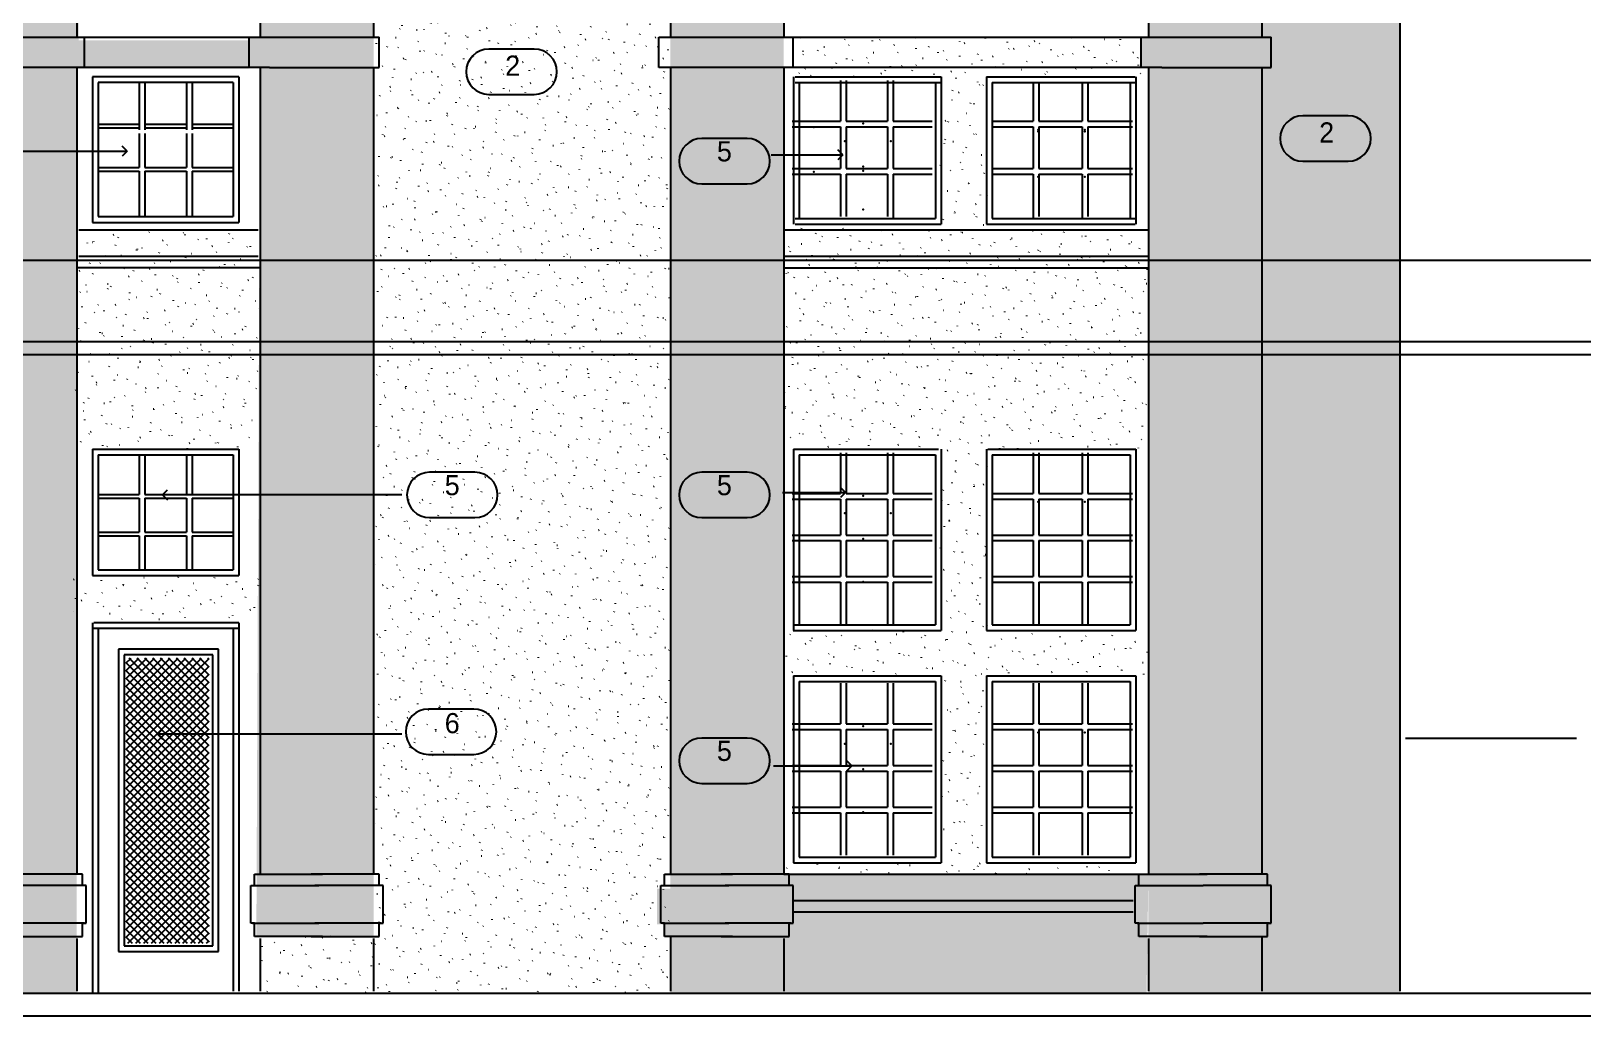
# Model space of a CAD drawing. Extents: x -92740 to -63661, y -15771 to -4391.
# Drawn here: x -81027 to -80587.5, y -13268.2 to -12990.7 of the extents above; entities that cross this region are included whole.
import ezdxf
from ezdxf.enums import TextEntityAlignment as Align

# ---------------------------------------------------------------- set-up
doc = ezdxf.new("R2010")
doc.units = 0
doc.header["$MEASUREMENT"] = 0
for name, color, linetype in [('B1NOTES', 2, 'Continuous'), ('ELEVATIONS', 7, 'Continuous'), ('STUCCO', 4, 'Continuous')]:
    doc.layers.add(name, color=color, linetype=linetype)
doc.styles.add('DCADTXTSTYLE1', font='AVG_TP')
pattern_1 = [(20, (0, 0), (-2.1376259, 5.8730789), [-6.09375015, 0.15625]), (55, (0, 0), (-5.1197003, 3.58485273), [-6.09375015, 0.15625]), (80, (0, 0), (-6.15504846, 1.0853011), [-6.09375015, 0.15625])]

msp = doc.modelspace()

# ---------------------------------------------------------------- hatches: boundary and pattern name
at = {"layer": 'STUCCO', "linetype": 'Continuous', "ltscale": 12.78}
h = msp.add_hatch(dxfattribs=at)
h.set_pattern_fill('cement', color=9, scale=1.5625, style=0, pattern_type=2)
h.set_pattern_definition(pattern_1)
h.paths.add_polyline_path([(-80963.52, -13245.68), (-80930.51, -13245.68), (-80930.51, -12872.4), (-81044.99, -12872.4), (-81044.99, -12961.33), (-81015.17, -12961.33), (-81015.17, -12951.74), (-81011.98, -12945.35), (-81008.78, -12940.56), (-81002.39, -12936.3), (-80991.74, -12933.11), (-80980.56, -12934.17), (-80970.44, -12940.03), (-80964.59, -12948.55), (-80962.99, -12952.81), (-80961.92, -12960.26), (-80966.18, -12960.26), (-80966.18, -12968.78), (-80962.46, -12968.78), (-80962.46, -12992.21), (-80965.65, -12992.21), (-80965.65, -13000.73), (-80962.46, -13000.73)], flags=0)
h = msp.add_hatch(dxfattribs=at)
h.set_pattern_fill('cement', color=9, scale=1.5625, style=0, pattern_type=2)
h.set_pattern_definition(pattern_1)
h.paths.add_polyline_path([(-80712.71, -13261.66), (-80846.9, -13261.66), (-80846.9, -13245.68), (-80848.5, -13245.68), (-80848.5, -13242.49), (-80850.63, -13242.49), (-80850.63, -13232.37), (-80846.9, -13232.37), (-80846.9, -12918.73), (-80814.95, -12908.08), (-80814.95, -13228.11), (-80712.18, -13228.11)], flags=0)
h = msp.add_hatch(dxfattribs=at)
h.set_pattern_fill('cement', color=9, scale=1.5625, style=0, pattern_type=2)
h.set_pattern_definition(pattern_1)
h.paths.add_polyline_path([(-80641.36, -12935.24), (-80641.36, -13261.66), (-80712.18, -13261.66), (-80712.18, -13000.73), (-80714.31, -13000.73), (-80714.31, -12992.75), (-80712.18, -12992.75), (-80712.18, -12908.08), (-80680.23, -12918.73), (-80680.23, -12935.24)], flags=0)
h = msp.add_hatch(dxfattribs=at)
h.set_pattern_fill('cement', color=9, scale=1.5625, style=0, pattern_type=2)
h.set_pattern_definition(pattern_1)
h.paths.add_polyline_path([(-81044.99, -12961.33), (-81044.99, -12936.3), (-81248.41, -12936.3), (-81248.41, -13040.14), (-81212.2, -13040.14), (-81167.96, -13060.96), (-81167.96, -13067.3), (-81189.3, -13067.3), (-81189.3, -13079.54), (-81162.79, -13092.3), (-81119.01, -13092.3), (-81064.16, -13116.29), (-81064.16, -13121.61), (-81065.76, -13121.61), (-81065.76, -13123.21), (-81066.83, -13122.14), (-81066.83, -13124.81), (-81074.28, -13124.81), (-81074.28, -13133.86), (-81030.62, -13154.63), (-81030.62, -13158.35), (-81033.81, -13158.35), (-81033.81, -13159.42), (-81035.94, -13159.42), (-81035.94, -13161.02), (-81055.11, -13161.02), (-81055.11, -13262.19), (-81014.11, -13262.19), (-81014.11, -13001.27), (-80965.65, -13001.27), (-80965.65, -12993.28), (-81013.58, -12993.28), (-81013.58, -12961.33)], flags=0)
h = msp.add_hatch(dxfattribs=at)
h.set_pattern_fill('cement', color=9, scale=1.5625, style=0, pattern_type=2)
h.set_pattern_definition(pattern_1)
h.paths.add_polyline_path([(-80962.46, -13261.66), (-80846.9, -13261.66), (-80846.9, -12934.7), (-80929.97, -12934.7), (-80929.97, -13245.15), (-80961.92, -13245.15)], flags=0)
h = msp.add_hatch(dxfattribs=at)
h.set_pattern_fill('cement', color=9, scale=1.5625, style=0, pattern_type=2)
h.set_pattern_definition(pattern_1)
h.paths.add_polyline_path([(-80813.36, -12992.21), (-80813.36, -13000.2), (-80814.95, -13000.2), (-80814.95, -13003.4), (-80770.76, -13003.4), (-80770.76, -13046), (-80757.44, -13046), (-80757.44, -13002.86), (-80712.18, -13002.86), (-80712.18, -13000.2), (-80714.84, -13000.2), (-80714.84, -12992.21)], flags=0)
h = msp.add_hatch(dxfattribs=at)
h.set_pattern_fill('cement', color=9, scale=1.5625, style=0, pattern_type=2)
h.set_pattern_definition(pattern_1)
h.paths.add_polyline_path([(-80814.95, -13046), (-80814.95, -13108.3), (-80770.76, -13108.3), (-80770.76, -13159.42), (-80814.95, -13159.42), (-80814.95, -13172.2), (-80770.76, -13172.2), (-80770.76, -13225.45), (-80814.95, -13225.45), (-80814.95, -13228.11), (-80718.57, -13228.11), (-80718.57, -13225.45), (-80758.51, -13225.45), (-80758.51, -13172.2), (-80712.18, -13172.2), (-80712.18, -13160.48), (-80757.44, -13160.48), (-80757.44, -13108.3), (-80712.18, -13108.3), (-80712.18, -13047.06)], flags=0)
h = msp.add_hatch(dxfattribs=at)
h.set_pattern_fill('cement', color=9, scale=1.5625, style=0, pattern_type=2)
h.set_pattern_definition(pattern_1)
h.paths.add_polyline_path([(-81014.64, -13047.06), (-81014.64, -13108.3), (-80962.99, -13108.3), (-80962.99, -13047.59)], flags=0)
h = msp.add_hatch(dxfattribs=at)
h.set_pattern_fill('cement', color=9, scale=1.5625, style=0, pattern_type=2)
h.set_pattern_definition(pattern_1)
h.paths.add_polyline_path([(-81015.17, -13145.04), (-81015.17, -13156.76), (-80962.46, -13156.76), (-80962.46, -13143.98)], flags=0)
h = msp.add_hatch(dxfattribs=at)
h.set_pattern_fill('ansi37', color=4, scale=1.5625, style=0, pattern_type=2)
h.set_pattern_definition([(45, (0, 0), (-1.104854346, 1.104854346), []), (-45, (0, 0), (1.104854346, 1.104854346), [])])
h.paths.add_polyline_path([(-81000.26, -13167.41), (-81000.26, -13247.81), (-80976.83, -13247.81), (-80976.83, -13167.41)], flags=0)

# ---------------------------------------------------------------- linework, layer by layer
at = {"layer": 'B1NOTES', "color": 1, "linetype": 'Continuous', "ltscale": 12.78}
for p, q in [((-80885.24, -12995.76), (-80898.02, -12995.76)), ((-80878.85, -13002.15), (-80878.85, -13002.15)), ((-80898.02, -13008.54), (-80885.24, -13008.54)), ((-80655.91, -13014.58), (-80668.69, -13014.58)), ((-80825.25, -13020.97), (-80838.03, -13020.97)), ((-80649.52, -13020.97), (-80649.52, -13020.97)), ((-80818.86, -13027.36), (-80818.86, -13027.36)), ((-80668.69, -13027.36), (-80655.91, -13027.36)), ((-80838.03, -13033.75), (-80825.25, -13033.75)), ((-80901.93, -13115.04), (-80914.71, -13115.04)), ((-80825.25, -13115.04), (-80838.03, -13115.04)), ((-80895.54, -13121.43), (-80895.54, -13121.43)), ((-80818.86, -13121.43), (-80818.86, -13121.43)), ((-80914.71, -13127.82), (-80901.93, -13127.82)), ((-80838.03, -13127.82), (-80825.25, -13127.82)), ((-80902.28, -13181.78), (-80915.06, -13181.78)), ((-80895.89, -13188.17), (-80895.89, -13188.17)), ((-80825.25, -13189.95), (-80838.03, -13189.95)), ((-80915.06, -13194.56), (-80902.28, -13194.56)), ((-80818.86, -13196.34), (-80818.86, -13196.34)), ((-80838.03, -13202.73), (-80825.25, -13202.73))]:
    msp.add_line(p, q, dxfattribs=at)
for centre, start, end in [((-80898.02, -13002.15), 90, 180), ((-80885.24, -13002.15), 0, 90), ((-80898.02, -13002.15), 180, 270), ((-80885.24, -13002.15), 270, 360), ((-80668.69, -13020.97), 90, 180), ((-80655.91, -13020.97), 0, 90), ((-80838.03, -13027.36), 90, 180), ((-80825.25, -13027.36), 0, 90), ((-80668.69, -13020.97), 180, 270), ((-80655.91, -13020.97), 270, 360), ((-80838.03, -13027.36), 180, 270), ((-80825.25, -13027.36), 270, 360), ((-80914.71, -13121.43), 90, 180), ((-80901.93, -13121.43), 0, 90), ((-80838.03, -13121.43), 90, 180), ((-80825.25, -13121.43), 0, 90), ((-80914.71, -13121.43), 180, 270), ((-80901.93, -13121.43), 270, 360), ((-80838.03, -13121.43), 180, 270), ((-80825.25, -13121.43), 270, 360), ((-80915.06, -13188.17), 90, 180), ((-80902.28, -13188.17), 0, 90), ((-80915.06, -13188.17), 180, 270), ((-80902.28, -13188.17), 270, 360), ((-80838.03, -13196.34), 90, 180), ((-80825.25, -13196.34), 0, 90), ((-80838.03, -13196.34), 180, 270), ((-80825.25, -13196.34), 270, 360)]:
    msp.add_arc(centre, 6.39, start, end, dxfattribs=at)
at = {"layer": 'ELEVATIONS', "color": 1, "linetype": 'Continuous', "ltscale": 12.78}
for p, q in [((-80814.93, -12907.89), (-80814.93, -12992.41)), ((-80712.16, -12907.89), (-80712.16, -12992.41)), ((-80846.88, -12918.54), (-80846.88, -12992.41)), ((-80680.21, -12918.54), (-80680.21, -12992.41)), ((-80641.33, -12935.15), (-80641.33, -13261.32)), ((-81014.08, -12969.51), (-81014.08, -12992.41)), ((-80962.43, -12968.98), (-80962.43, -12992.41)), ((-80930.48, -12969.51), (-80930.48, -12992.41)), ((-81048.19, -12992.41), (-80959.79, -12992.41)), ((-81011.98, -13000.93), (-81011.98, -12992.41)), ((-80965.65, -12992.41), (-80965.65, -13000.93)), ((-80959.79, -12992.41), (-80928.91, -12992.41)), ((-80928.91, -13000.93), (-80928.91, -12992.41)), ((-80850.1, -12992.41), (-80708.45, -12992.41)), ((-80850.1, -13000.93), (-80850.1, -12992.41)), ((-80812.29, -13000.93), (-80812.29, -12992.41)), ((-80714.31, -12992.41), (-80714.31, -13000.93)), ((-80708.45, -12992.41), (-80677.57, -12992.41)), ((-80677.57, -13000.93), (-80677.57, -12992.41)), ((-80959.79, -13000.93), (-81048.19, -13000.93)), ((-81014.08, -13000.93), (-81014.08, -13228.31)), ((-80962.43, -13000.93), (-80962.43, -13228.31)), ((-80959.79, -13000.93), (-80928.91, -13000.93)), ((-80930.48, -13000.93), (-80930.48, -13228.31)), ((-80708.45, -13000.93), (-80850.1, -13000.93)), ((-80846.88, -13000.93), (-80846.88, -13228.31)), ((-80814.93, -13000.93), (-80814.93, -13228.31)), ((-80712.16, -13000.93), (-80712.16, -13228.31)), ((-80708.45, -13000.93), (-80677.57, -13000.93)), ((-80680.21, -13000.93), (-80680.21, -13228.31)), ((-81013.58, -13046.73), (-80962.99, -13046.73)), ((-80814.95, -13046.73), (-80712.18, -13046.73)), ((-81013.58, -13054.18), (-80962.99, -13054.18)), ((-80814.95, -13054.18), (-80712.18, -13054.18)), ((-80962.46, -13057.38), (-81014.11, -13057.38)), ((-80814.95, -13057.38), (-80712.18, -13057.38)), ((-81012.51, -13228.31), (-81031.68, -13228.31)), ((-80964.05, -13228.31), (-80944.88, -13228.31)), ((-80928.91, -13228.31), (-80948.08, -13228.31)), ((-80848.5, -13228.31), (-80829.33, -13228.31)), ((-80813.36, -13228.31), (-80832.53, -13228.31)), ((-80814.95, -13228.31), (-80712.18, -13228.31)), ((-80714.84, -13228.31), (-80695.67, -13228.31)), ((-80678.63, -13228.31), (-80697.8, -13228.31)), ((-81012.51, -13231.5), (-81030.62, -13231.5)), ((-80964.05, -13231.5), (-80945.95, -13231.5)), ((-80928.91, -13231.5), (-80947.01, -13231.5)), ((-80848.5, -13231.5), (-80830.4, -13231.5)), ((-80813.36, -13231.5), (-80831.46, -13231.5)), ((-80714.84, -13231.5), (-80696.74, -13231.5)), ((-80678.63, -13231.5), (-80696.74, -13231.5)), ((-80812.29, -13235.76), (-80716.44, -13235.76)), ((-80812.29, -13238.96), (-80716.44, -13238.96)), ((-81011.98, -13242.15), (-81030.62, -13242.15)), ((-80964.59, -13242.15), (-80945.95, -13242.15)), ((-80928.38, -13242.15), (-80947.01, -13242.15)), ((-80849.03, -13242.15), (-80830.4, -13242.15)), ((-80812.82, -13242.15), (-80831.46, -13242.15)), ((-80715.38, -13242.15), (-80696.74, -13242.15)), ((-80678.1, -13242.15), (-80696.74, -13242.15)), ((-81031.68, -13245.88), (-81012.51, -13245.88)), ((-81014.08, -13246.41), (-81014.08, -13261.32)), ((-80944.88, -13245.88), (-80964.05, -13245.88)), ((-80962.43, -13246.41), (-80962.43, -13261.32)), ((-80948.08, -13245.88), (-80928.91, -13245.88)), ((-80930.48, -13246.41), (-80930.48, -13261.32)), ((-80829.33, -13245.88), (-80848.5, -13245.88)), ((-80846.88, -13245.88), (-80846.88, -13261.32)), ((-80832.53, -13245.88), (-80813.36, -13245.88)), ((-80814.93, -13246.41), (-80814.93, -13261.32)), ((-80695.67, -13245.88), (-80714.84, -13245.88)), ((-80712.16, -13246.41), (-80712.16, -13261.32)), ((-80697.8, -13245.88), (-80678.63, -13245.88)), ((-80680.21, -13245.88), (-80680.21, -13261.32)), ((-82256.74, -13268.25), (-80587.54, -13268.25))]:
    msp.add_line(p, q, dxfattribs=at)
at = {"layer": 'ELEVATIONS', "color": 5, "linetype": 'Continuous', "ltscale": 12.78}
for p, q in [((-81009.68, -13003.59), (-81009.68, -13044.6)), ((-80968.45, -13003.59), (-81009.68, -13003.59)), ((-81008.08, -13005.19), (-81008.08, -13043)), ((-80970.05, -13005.19), (-81008.08, -13005.19)), ((-80996.54, -13005.19), (-80996.54, -13018.5)), ((-80994.94, -13005.19), (-80994.94, -13018.5)), ((-80983.22, -13005.19), (-80983.22, -13018.5)), ((-80981.63, -13005.19), (-80981.63, -13018.5)), ((-80970.05, -13005.19), (-80970.05, -13043)), ((-80968.45, -13003.59), (-80968.45, -13044.6)), ((-80812.15, -13003.59), (-80812.15, -13045.13)), ((-80811.76, -13003.59), (-80770.61, -13003.59)), ((-80811.76, -13005.19), (-80770.61, -13005.19)), ((-80810.55, -13005.19), (-80810.55, -13043.53)), ((-80798.98, -13004.66), (-80798.98, -13016.11)), ((-80797.38, -13004.66), (-80797.38, -13016.11)), ((-80785.67, -13004.66), (-80785.67, -13016.11)), ((-80784.07, -13004.66), (-80784.07, -13016.11)), ((-80772.21, -13005.19), (-80772.21, -13043.53)), ((-80770.61, -13003.59), (-80770.61, -13045.13)), ((-80757.83, -13003.59), (-80757.83, -13045.13)), ((-80757.83, -13003.59), (-80715.91, -13003.59)), ((-80756.23, -13005.19), (-80756.23, -13043.53)), ((-80756.23, -13005.19), (-80715.91, -13005.19)), ((-80744.66, -13005.19), (-80744.66, -13016.11)), ((-80743.07, -13005.19), (-80743.07, -13016.11)), ((-80730.82, -13005.19), (-80730.82, -13016.11)), ((-80729.22, -13005.19), (-80729.22, -13016.11)), ((-80717.36, -13005.19), (-80717.36, -13043.53)), ((-80715.76, -13003.59), (-80715.76, -13045.13)), ((-81008.25, -13016.91), (-80996.54, -13016.91)), ((-81008.25, -13017.97), (-80996.54, -13017.97)), ((-80996.54, -13019.57), (-80996.54, -13029.15)), ((-80994.94, -13016.91), (-80983.22, -13016.91)), ((-80994.94, -13017.97), (-80983.22, -13017.97)), ((-80994.94, -13019.57), (-80994.94, -13029.15)), ((-80983.22, -13019.57), (-80983.22, -13029.15)), ((-80981.63, -13016.91), (-80969.91, -13016.91)), ((-80981.63, -13017.97), (-80969.91, -13017.97)), ((-80981.63, -13019.57), (-80981.63, -13029.15)), ((-80812.56, -13016.11), (-80798.98, -13016.11)), ((-80812.56, -13017.71), (-80798.98, -13017.71)), ((-80798.98, -13017.71), (-80798.98, -13029.42)), ((-80797.38, -13016.11), (-80785.67, -13016.11)), ((-80797.38, -13017.71), (-80797.38, -13029.42)), ((-80797.38, -13017.71), (-80785.67, -13017.71)), ((-80785.67, -13017.71), (-80785.67, -13029.42)), ((-80784.07, -13016.11), (-80773.15, -13016.11)), ((-80784.07, -13017.71), (-80784.07, -13029.42)), ((-80784.07, -13017.71), (-80773.15, -13017.71)), ((-80756.11, -13016.11), (-80744.66, -13016.11)), ((-80756.11, -13017.71), (-80744.66, -13017.71)), ((-80744.66, -13017.71), (-80744.66, -13029.42)), ((-80743.07, -13016.11), (-80730.82, -13016.11)), ((-80743.07, -13017.71), (-80743.07, -13029.42)), ((-80743.07, -13017.71), (-80730.82, -13017.71)), ((-80730.82, -13017.71), (-80730.82, -13029.42)), ((-80729.22, -13016.11), (-80716.71, -13016.11)), ((-80729.22, -13017.71), (-80729.22, -13029.42)), ((-80729.22, -13017.71), (-80716.71, -13017.71)), ((-81007.72, -13029.15), (-80996.54, -13029.15)), ((-81007.72, -13030.22), (-80996.54, -13030.22)), ((-80996.54, -13030.22), (-80996.54, -13043)), ((-80994.94, -13029.15), (-80983.22, -13029.15)), ((-80994.94, -13030.22), (-80994.94, -13043)), ((-80994.94, -13030.22), (-80983.22, -13030.22)), ((-80983.22, -13030.22), (-80983.22, -13043)), ((-80981.63, -13029.15), (-80969.91, -13029.15)), ((-80981.63, -13030.22), (-80981.63, -13043)), ((-80981.63, -13030.22), (-80969.91, -13030.22)), ((-80812.56, -13029.42), (-80798.98, -13029.42)), ((-80812.56, -13031.02), (-80798.98, -13031.02)), ((-80798.98, -13031.02), (-80798.98, -13043)), ((-80797.38, -13029.42), (-80785.67, -13029.42)), ((-80797.38, -13031.02), (-80797.38, -13043)), ((-80797.38, -13031.02), (-80785.67, -13031.02)), ((-80785.67, -13031.02), (-80785.67, -13043)), ((-80784.07, -13029.42), (-80773.15, -13029.42)), ((-80784.07, -13031.02), (-80784.07, -13043.53)), ((-80784.07, -13031.02), (-80773.15, -13031.02)), ((-80756.11, -13029.42), (-80744.66, -13029.42)), ((-80756.11, -13031.02), (-80744.66, -13031.02)), ((-80744.66, -13031.02), (-80744.66, -13043.53)), ((-80743.07, -13029.42), (-80730.82, -13029.42)), ((-80743.07, -13031.02), (-80743.07, -13043)), ((-80743.07, -13031.02), (-80730.82, -13031.02)), ((-80730.82, -13031.02), (-80730.82, -13043.53)), ((-80729.22, -13029.42), (-80716.71, -13029.42)), ((-80729.22, -13031.02), (-80729.22, -13043)), ((-80729.22, -13031.02), (-80716.71, -13031.02)), ((-81009.68, -13044.6), (-80968.45, -13044.6)), ((-81008.08, -13043), (-80970.05, -13043)), ((-80811.76, -13043.53), (-80772.21, -13043.53)), ((-80811.76, -13045.13), (-80770.61, -13045.13)), ((-80757.83, -13045.13), (-80715.91, -13045.13)), ((-80756.23, -13043.53), (-80715.91, -13043.53)), ((-81009.68, -13108.5), (-81009.68, -13144.17)), ((-81009.68, -13108.5), (-80968.45, -13108.5)), ((-81008.08, -13110.09), (-81008.08, -13142.58)), ((-81008.08, -13110.09), (-80970.05, -13110.09)), ((-80996.54, -13110.09), (-80996.54, -13121.28)), ((-80994.94, -13110.09), (-80994.94, -13121.28)), ((-80983.22, -13110.09), (-80983.22, -13121.28)), ((-80981.63, -13110.09), (-80981.63, -13121.28)), ((-80970.05, -13110.09), (-80970.05, -13142.58)), ((-80968.45, -13108.5), (-80968.45, -13144.17)), ((-80812.15, -13108.5), (-80812.15, -13159.62)), ((-80812.15, -13108.5), (-80771.29, -13108.5)), ((-80810.55, -13110.09), (-80810.55, -13158.02)), ((-80810.55, -13110.09), (-80772.21, -13110.09)), ((-80798.98, -13109.56), (-80798.98, -13121.01)), ((-80797.38, -13109.56), (-80797.38, -13121.01)), ((-80785.67, -13109.56), (-80785.67, -13121.01)), ((-80784.07, -13109.56), (-80784.07, -13121.01)), ((-80772.21, -13110.09), (-80772.21, -13158.02)), ((-80770.61, -13108.5), (-80770.61, -13159.62)), ((-80757.83, -13108.5), (-80757.83, -13159.62)), ((-80757.44, -13108.5), (-80715.76, -13108.5)), ((-80756.23, -13110.09), (-80756.23, -13158.02)), ((-80756.23, -13110.09), (-80717.36, -13110.09)), ((-80744.66, -13109.56), (-80744.66, -13121.01)), ((-80743.07, -13109.56), (-80743.07, -13121.01)), ((-80730.82, -13109.56), (-80730.82, -13121.01)), ((-80729.22, -13109.56), (-80729.22, -13121.01)), ((-80717.36, -13110.09), (-80717.36, -13158.02)), ((-80715.76, -13108.5), (-80715.76, -13159.62)), ((-81008.25, -13121.28), (-80996.54, -13121.28)), ((-81008.25, -13122.34), (-80996.54, -13122.34)), ((-80996.54, -13122.34), (-80996.54, -13131.93)), ((-80994.94, -13121.28), (-80983.22, -13121.28)), ((-80994.94, -13122.34), (-80994.94, -13131.93)), ((-80994.94, -13122.34), (-80983.22, -13122.34)), ((-80983.22, -13122.34), (-80983.22, -13131.93)), ((-80981.63, -13121.28), (-80969.91, -13121.28)), ((-80981.63, -13122.34), (-80981.63, -13131.93)), ((-80981.63, -13122.34), (-80969.91, -13122.34)), ((-80812.56, -13121.01), (-80798.98, -13121.01)), ((-80812.56, -13122.61), (-80798.98, -13122.61)), ((-80798.98, -13122.61), (-80798.98, -13132.73)), ((-80797.38, -13121.01), (-80785.67, -13121.01)), ((-80797.38, -13122.61), (-80797.38, -13132.73)), ((-80797.38, -13122.61), (-80785.67, -13122.61)), ((-80785.67, -13122.61), (-80785.67, -13132.73)), ((-80784.07, -13121.01), (-80773.15, -13121.01)), ((-80784.07, -13122.61), (-80784.07, -13132.73)), ((-80784.07, -13122.61), (-80773.15, -13122.61)), ((-80756.11, -13121.01), (-80744.66, -13121.01)), ((-80756.11, -13122.61), (-80744.66, -13122.61)), ((-80744.66, -13122.61), (-80744.66, -13132.73)), ((-80743.07, -13121.01), (-80730.82, -13121.01)), ((-80743.07, -13122.61), (-80743.07, -13132.73)), ((-80743.07, -13122.61), (-80730.82, -13122.61)), ((-80730.82, -13122.61), (-80730.82, -13132.73)), ((-80729.22, -13121.01), (-80716.71, -13121.01)), ((-80729.22, -13122.61), (-80729.22, -13132.73)), ((-80729.22, -13122.61), (-80716.71, -13122.61)), ((-81007.72, -13131.93), (-80996.54, -13131.93)), ((-81007.72, -13132.99), (-80996.54, -13132.99)), ((-80996.54, -13132.99), (-80996.54, -13142.58)), ((-80994.94, -13131.93), (-80983.22, -13131.93)), ((-80994.94, -13132.99), (-80994.94, -13142.58)), ((-80994.94, -13132.99), (-80983.22, -13132.99)), ((-80983.22, -13132.99), (-80983.22, -13142.58)), ((-80981.63, -13131.93), (-80969.91, -13131.93)), ((-80981.63, -13132.99), (-80981.63, -13142.58)), ((-80981.63, -13132.99), (-80969.91, -13132.99)), ((-80812.56, -13132.73), (-80798.98, -13132.73)), ((-80797.38, -13132.73), (-80785.67, -13132.73)), ((-80784.07, -13132.73), (-80773.15, -13132.73)), ((-80756.11, -13132.73), (-80744.66, -13132.73)), ((-80743.07, -13132.73), (-80730.82, -13132.73)), ((-80729.22, -13132.73), (-80716.71, -13132.73)), ((-80812.56, -13134.32), (-80798.98, -13134.32)), ((-80798.98, -13134.32), (-80798.98, -13144.44)), ((-80797.38, -13134.32), (-80797.38, -13144.44)), ((-80797.38, -13134.32), (-80785.67, -13134.32)), ((-80785.67, -13134.32), (-80785.67, -13144.44)), ((-80784.07, -13134.32), (-80784.07, -13144.44)), ((-80784.07, -13134.32), (-80773.15, -13134.32)), ((-80756.11, -13134.32), (-80744.66, -13134.32)), ((-80744.66, -13134.32), (-80744.66, -13144.44)), ((-80743.07, -13134.32), (-80743.07, -13144.44)), ((-80743.07, -13134.32), (-80730.82, -13134.32)), ((-80730.82, -13134.32), (-80730.82, -13144.44)), ((-80729.22, -13134.32), (-80729.22, -13144.44)), ((-80729.22, -13134.32), (-80716.71, -13134.32)), ((-81008.08, -13142.58), (-80970.05, -13142.58)), ((-81009.68, -13144.17), (-80968.45, -13144.17)), ((-80812.56, -13144.44), (-80798.98, -13144.44)), ((-80812.56, -13146.04), (-80798.98, -13146.04)), ((-80798.98, -13146.04), (-80798.98, -13158.02)), ((-80797.38, -13144.44), (-80785.67, -13144.44)), ((-80797.38, -13146.04), (-80797.38, -13158.02)), ((-80797.38, -13146.04), (-80785.67, -13146.04)), ((-80785.67, -13146.04), (-80785.67, -13158.02)), ((-80784.07, -13144.44), (-80773.15, -13144.44)), ((-80784.07, -13146.04), (-80784.07, -13158.02)), ((-80784.07, -13146.04), (-80773.15, -13146.04)), ((-80756.11, -13144.44), (-80744.66, -13144.44)), ((-80756.11, -13146.04), (-80744.66, -13146.04)), ((-80744.66, -13146.04), (-80744.66, -13158.02)), ((-80743.07, -13144.44), (-80730.82, -13144.44)), ((-80743.07, -13146.04), (-80743.07, -13158.02)), ((-80743.07, -13146.04), (-80730.82, -13146.04)), ((-80730.82, -13146.04), (-80730.82, -13158.02)), ((-80729.22, -13144.44), (-80716.71, -13144.44)), ((-80729.22, -13146.04), (-80729.22, -13158.02)), ((-80729.22, -13146.04), (-80716.71, -13146.04)), ((-81009.68, -13157.49), (-81009.68, -13261.86)), ((-80968.45, -13157.49), (-81009.32, -13157.49)), ((-80968.45, -13159.08), (-81009.32, -13159.08)), ((-81008.08, -13159.08), (-81008.08, -13261.86)), ((-80970.05, -13159.08), (-80970.05, -13261.32)), ((-80968.45, -13157.49), (-80968.45, -13261.32)), ((-80812.29, -13158.02), (-80772.21, -13158.02)), ((-80812.29, -13159.62), (-80770.61, -13159.62)), ((-80757.83, -13159.62), (-80715.76, -13159.62)), ((-80756.23, -13158.02), (-80717.36, -13158.02)), ((-80974.17, -13164.94), (-81002.39, -13164.94)), ((-81002.39, -13164.94), (-81002.39, -13250.14)), ((-80975.77, -13166.54), (-81000.8, -13166.54)), ((-81000.8, -13166.54), (-81000.8, -13248.54)), ((-80975.77, -13248.54), (-80975.77, -13166.54)), ((-80974.17, -13250.14), (-80974.17, -13164.94)), ((-80812.15, -13172.4), (-80812.15, -13225.11)), ((-80812.15, -13172.4), (-80770.61, -13172.4)), ((-80770.61, -13172.4), (-80770.61, -13225.11)), ((-80757.83, -13172.4), (-80757.83, -13225.11)), ((-80757.83, -13172.4), (-80715.76, -13172.4)), ((-80715.76, -13172.4), (-80715.76, -13225.11)), ((-80810.55, -13173.99), (-80810.55, -13223.52)), ((-80810.55, -13173.99), (-80772.21, -13173.99)), ((-80798.98, -13174.53), (-80798.98, -13185.98)), ((-80797.38, -13174.53), (-80797.38, -13185.98)), ((-80785.67, -13174.53), (-80785.67, -13185.98)), ((-80784.07, -13174.53), (-80784.07, -13185.98)), ((-80772.21, -13173.99), (-80772.21, -13223.52)), ((-80756.23, -13173.99), (-80756.23, -13223.52)), ((-80756.23, -13173.99), (-80717.36, -13173.99)), ((-80744.66, -13174.53), (-80744.66, -13185.98)), ((-80743.07, -13174.53), (-80743.07, -13185.98)), ((-80730.82, -13174.53), (-80730.82, -13185.98)), ((-80729.22, -13174.53), (-80729.22, -13185.98)), ((-80717.36, -13173.99), (-80717.36, -13223.52)), ((-80812.56, -13185.98), (-80798.98, -13185.98)), ((-80797.38, -13185.98), (-80785.67, -13185.98)), ((-80784.07, -13185.98), (-80773.15, -13185.98)), ((-80756.11, -13185.98), (-80744.66, -13185.98)), ((-80743.07, -13185.98), (-80730.82, -13185.98)), ((-80729.22, -13185.98), (-80716.71, -13185.98)), ((-80812.56, -13187.57), (-80798.98, -13187.57)), ((-80798.98, -13187.57), (-80798.98, -13197.69)), ((-80797.38, -13187.57), (-80785.67, -13187.57)), ((-80797.38, -13187.57), (-80797.38, -13197.69)), ((-80785.67, -13187.57), (-80785.67, -13197.69)), ((-80784.07, -13187.57), (-80773.15, -13187.57)), ((-80784.07, -13187.57), (-80784.07, -13197.69)), ((-80756.11, -13187.57), (-80744.66, -13187.57)), ((-80744.66, -13187.57), (-80744.66, -13197.69)), ((-80743.07, -13187.57), (-80730.82, -13187.57)), ((-80743.07, -13187.57), (-80743.07, -13197.69)), ((-80730.82, -13187.57), (-80730.82, -13197.69)), ((-80729.22, -13187.57), (-80716.71, -13187.57)), ((-80729.22, -13187.57), (-80729.22, -13197.69)), ((-80812.56, -13197.69), (-80798.98, -13197.69)), ((-80812.56, -13199.29), (-80798.98, -13199.29)), ((-80798.98, -13199.29), (-80798.98, -13209.41)), ((-80797.38, -13197.69), (-80785.67, -13197.69)), ((-80797.38, -13199.29), (-80785.67, -13199.29)), ((-80797.38, -13199.29), (-80797.38, -13209.41)), ((-80785.67, -13199.29), (-80785.67, -13209.41)), ((-80784.07, -13197.69), (-80773.15, -13197.69)), ((-80784.07, -13199.29), (-80773.15, -13199.29)), ((-80784.07, -13199.29), (-80784.07, -13209.41)), ((-80756.11, -13197.69), (-80744.66, -13197.69)), ((-80756.11, -13199.29), (-80744.66, -13199.29)), ((-80744.66, -13199.29), (-80744.66, -13209.41)), ((-80743.07, -13197.69), (-80730.82, -13197.69)), ((-80743.07, -13199.29), (-80730.82, -13199.29)), ((-80743.07, -13199.29), (-80743.07, -13209.41)), ((-80730.82, -13199.29), (-80730.82, -13209.41)), ((-80729.22, -13197.69), (-80716.71, -13197.69)), ((-80729.22, -13199.29), (-80716.71, -13199.29)), ((-80729.22, -13199.29), (-80729.22, -13209.41)), ((-80812.56, -13209.41), (-80798.98, -13209.41)), ((-80812.56, -13211), (-80798.98, -13211)), ((-80798.98, -13211), (-80798.98, -13222.98)), ((-80797.38, -13209.41), (-80785.67, -13209.41)), ((-80797.38, -13211), (-80785.67, -13211)), ((-80797.38, -13211), (-80797.38, -13222.98)), ((-80785.67, -13211), (-80785.67, -13222.98)), ((-80784.07, -13209.41), (-80773.15, -13209.41)), ((-80784.07, -13211), (-80773.15, -13211)), ((-80784.07, -13211), (-80784.07, -13222.98)), ((-80756.11, -13209.41), (-80744.66, -13209.41)), ((-80756.11, -13211), (-80744.66, -13211)), ((-80744.66, -13211), (-80744.66, -13222.98)), ((-80743.07, -13209.41), (-80730.82, -13209.41)), ((-80743.07, -13211), (-80730.82, -13211)), ((-80743.07, -13211), (-80743.07, -13222.98)), ((-80730.82, -13211), (-80730.82, -13222.98)), ((-80729.22, -13209.41), (-80716.71, -13209.41)), ((-80729.22, -13211), (-80716.71, -13211)), ((-80729.22, -13211), (-80729.22, -13222.98)), ((-80812.15, -13225.11), (-80770.61, -13225.11)), ((-80810.55, -13223.52), (-80772.21, -13223.52)), ((-80757.83, -13225.11), (-80715.76, -13225.11)), ((-80756.23, -13223.52), (-80717.36, -13223.52)), ((-81002.39, -13250.14), (-80974.17, -13250.14)), ((-81000.8, -13248.54), (-80975.77, -13248.54))]:
    msp.add_line(p, q, dxfattribs=at)
at = {"layer": 'ELEVATIONS', "color": 1, "linetype": 'Continuous', "ltscale": 8.52}
for p, q in [((-80999.91, -13024.52), (-81001.33, -13023.1)), ((-80798.27, -13025.58), (-80799.69, -13024.16)), ((-80999.91, -13024.52), (-81001.33, -13025.94)), ((-80798.27, -13025.58), (-80799.69, -13027)), ((-80989.97, -13121.43), (-80988.55, -13120.01)), ((-80797.56, -13120.72), (-80798.98, -13119.3)), ((-80797.56, -13120.72), (-80798.98, -13122.14)), ((-80989.97, -13121.43), (-80988.55, -13122.85)), ((-80991.39, -13188.88), (-80989.97, -13187.46)), ((-80991.39, -13188.88), (-80989.97, -13190.3)), ((-80795.78, -13197.76), (-80797.2, -13196.34)), ((-80795.78, -13197.76), (-80797.2, -13199.18))]:
    msp.add_line(p, q, dxfattribs=at)
at = {"layer": 'ELEVATIONS', "color": 2, "linetype": 'Continuous', "ltscale": 8.52}
for p, q in [((-81059.9, -13024.52), (-80999.91, -13024.52)), ((-80818.5, -13025.58), (-80798.27, -13025.58)), ((-80815.31, -13120.72), (-80797.56, -13120.72)), ((-80922.52, -13121.43), (-80989.97, -13121.43)), ((-80922.52, -13188.88), (-80991.39, -13188.88)), ((-80817.79, -13197.76), (-80795.78, -13197.76))]:
    msp.add_line(p, q, dxfattribs=at)
at = {"layer": 'ELEVATIONS', "color": 2, "linetype": 'Continuous', "ltscale": 12.78}
for p, q in [((-82256.74, -13055.25), (-80587.54, -13055.25)), ((-82256.74, -13078.14), (-80587.54, -13078.14)), ((-82256.74, -13081.87), (-80587.54, -13081.87)), ((-82256.74, -13261.86), (-80587.54, -13261.86))]:
    msp.add_line(p, q, dxfattribs=at)
at = {"layer": 'ELEVATIONS', "color": 8, "linetype": 'Continuous', "ltscale": 12.78}
for p, q in [((-80639.76, -13189.97), (-80591.57, -13189.97)), ((-81012.51, -13231.5), (-81012.51, -13228.31)), ((-80964.05, -13231.5), (-80964.05, -13228.31)), ((-80928.91, -13231.5), (-80928.91, -13228.31)), ((-80848.5, -13231.5), (-80848.5, -13228.31)), ((-80813.36, -13231.5), (-80813.36, -13228.31)), ((-80714.84, -13231.5), (-80714.84, -13228.31)), ((-80678.63, -13231.5), (-80678.63, -13228.31)), ((-81011.45, -13231.5), (-81012.51, -13231.5)), ((-81011.45, -13242.15), (-81011.45, -13231.5)), ((-80965.12, -13242.15), (-80965.12, -13231.5)), ((-80965.12, -13231.5), (-80964.05, -13231.5)), ((-80927.84, -13231.5), (-80928.91, -13231.5)), ((-80927.84, -13242.15), (-80927.84, -13231.5)), ((-80849.57, -13242.15), (-80849.57, -13231.5)), ((-80849.57, -13231.5), (-80848.5, -13231.5)), ((-80812.29, -13231.5), (-80813.36, -13231.5)), ((-80812.29, -13242.15), (-80812.29, -13231.5)), ((-80715.91, -13242.15), (-80715.91, -13231.5)), ((-80715.91, -13231.5), (-80714.84, -13231.5)), ((-80677.57, -13231.5), (-80678.63, -13231.5)), ((-80677.57, -13242.15), (-80677.57, -13231.5)), ((-81012.51, -13245.88), (-81012.51, -13242.15)), ((-81012.51, -13242.15), (-81011.45, -13242.15)), ((-80964.05, -13242.15), (-80965.12, -13242.15)), ((-80964.05, -13245.88), (-80964.05, -13242.15)), ((-80928.91, -13245.88), (-80928.91, -13242.15)), ((-80928.91, -13242.15), (-80927.84, -13242.15)), ((-80848.5, -13242.15), (-80849.57, -13242.15)), ((-80848.5, -13245.88), (-80848.5, -13242.15)), ((-80813.36, -13245.88), (-80813.36, -13242.15)), ((-80813.36, -13242.15), (-80812.29, -13242.15)), ((-80714.84, -13242.15), (-80715.91, -13242.15)), ((-80714.84, -13245.88), (-80714.84, -13242.15)), ((-80678.63, -13245.88), (-80678.63, -13242.15)), ((-80678.63, -13242.15), (-80677.57, -13242.15))]:
    msp.add_line(p, q, dxfattribs=at)
at = {"layer": 'ELEVATIONS', "color": 5, "linetype": 'Continuous', "ltscale": 12.78}
for p in [(-80806.43, -13017.79), (-80792.59, -13016.77), (-80792.59, -13016.77), (-80743.24, -13018.5), (-80743.24, -13019.04), (-80730.11, -13018.5), (-80730.11, -13019.04), (-80797.74, -13021.7), (-80784.78, -13021.7), (-80806.43, -13030.4), (-80792.59, -13028.89), (-80792.59, -13030.09), (-80743.24, -13031.82), (-80730.11, -13031.82), (-80792.59, -13041), (-80792.59, -13121.68), (-80743.24, -13123.41), (-80730.11, -13123.41), (-80797.74, -13126.6), (-80784.78, -13126.6), (-80792.59, -13133.79), (-80792.59, -13145.91), (-80792.59, -13186.64), (-80792.59, -13186.64), (-80743.24, -13188.37), (-80743.24, -13188.37), (-80730.11, -13188.37), (-80730.11, -13188.37), (-80797.74, -13191.57), (-80797.74, -13191.57), (-80784.78, -13191.57), (-80784.78, -13191.57), (-80792.59, -13198.76), (-80792.59, -13198.76), (-80988.28, -13207.54), (-80792.59, -13210.87), (-80792.59, -13210.87)]:
    msp.add_point(p, dxfattribs=at)

# ---------------------------------------------------------------- texts
at = {"layer": 'B1NOTES', "color": 3, "linetype": 'Continuous', "ltscale": 8.52, "style": 'DCADTXTSTYLE1'}
for s, p in [('2', (-80893.41, -13004.99)), ('2', (-80664.08, -13023.81)), ('5', (-80833.77, -13029.13)), ('5', (-80910.45, -13123.21)), ('5', (-80833.77, -13123.21)), ('6', (-80910.45, -13190.3)), ('5', (-80833.77, -13198.11))]:
    msp.add_text(s, height=5.68, dxfattribs=at).set_placement(p, align=Align.BOTTOM_LEFT)

doc.saveas('drawing.dxf')
